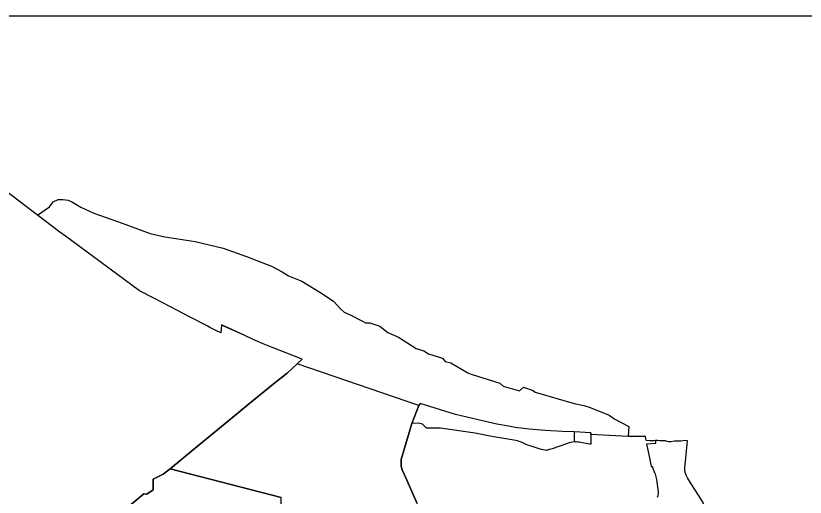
# Model space of a CAD drawing. Extents: x -18 to 322, y 1 to 218.
# Drawn here: x 104.8 to 227.7, y 142.7 to 217.6 of the extents above; entities that cross this region are included whole.
import ezdxf

# ---------------------------------------------------------------- set-up
doc = ezdxf.new("R2010")
doc.units = 0
doc.layers.add('Cuts', color=7, linetype='CONTINUOUS')

msp = doc.modelspace()

# ---------------------------------------------------------------- linework, layer by layer
at = {"layer": 'Cuts', "color": 7}
for points in [[(2.571138, 217.626737), (301.56804, 217.626737)], [(118.792768, 138.27045), (124.752611, 143.259809), (125.224934, 143.196249), (126.222805, 143.872693), (126.216085, 144.088701), (126.204205, 145.544426), (127.756047, 146.279782), (128.843836, 147.127274), (132.483924, 150.132258), (139.450424, 155.86266), (140.974363, 157.144751), (145.137931, 160.531108), (147.066497, 162.000268), (148.612656, 163.484417), (149.401239, 164.216669), (147.024638, 165.15253), (144.911072, 165.986071), (143.34631, 166.602571), (141.765012, 167.279534), (140.365096, 167.913602), (136.824744, 169.514022), (136.7648, 168.301175), (135.949346, 168.656711), (135.0078, 169.148154), (134.599558, 169.361058), (131.856057, 170.791981), (129.990019, 171.764015), (128.78906, 172.389815), (126.437266, 173.616614), (124.083921, 174.842895), (118.317865, 179.082947), (117.893084, 179.395072), (112.550773, 183.322481), (111.701212, 183.946216), (108.217705, 186.597217), (102.042889, 191.296155)], [(167.326215, 141.729108), (165.26846, 146.306606), (164.986824, 146.991318), (164.805955, 147.568544), (164.798732, 148.580885), (166.464263, 154.182093), (167.572206, 156.993809), (167.572206, 156.994338), (148.612635, 163.484417), (147.066476, 162.000268), (145.13791, 160.531624), (140.974342, 157.145267), (139.450403, 155.86266), (132.483902, 150.132258), (128.843815, 147.12779), (128.843815, 147.127261), (127.756026, 146.279769), (126.204184, 145.544412), (126.216063, 144.088688), (126.222784, 143.87268), (125.224913, 143.195719), (124.752589, 143.259796), (118.792747, 138.270437)], [(167.748418, 157.307015), (167.572201, 156.993857), (166.464258, 154.18214), (164.800277, 148.579382), (164.8075, 147.567041), (164.988367, 146.989815), (165.270005, 146.305103), (167.328279, 141.727605)], [(194.360633, 152.753692), (191.73702, 152.868928), (189.916977, 152.94851), (187.248922, 153.121111), (184.738997, 153.29681), (182.544299, 153.561909), (181.503018, 153.764998), (179.705196, 154.065239), (176.778243, 154.733931), (173.289566, 155.587109), (167.748418, 157.307015)], [(211.908927, 141.681586), (211.192173, 142.855674), (210.422712, 144.080407), (209.971577, 144.799743), (209.388665, 145.731468), (209.171625, 146.126792), (209.067239, 146.423414), (208.953034, 146.929845), (208.961289, 147.224916), (209.316823, 150.951821), (209.322511, 151.030368), (209.369022, 151.478403), (209.047077, 151.521813), (208.368048, 151.422594), (207.352606, 151.463417), (206.77228, 151.353863), (206.444136, 151.33267), (206.239496, 151.382798), (205.959927, 151.470129), (205.759423, 151.51147), (205.418359, 151.502157), (205.095898, 151.510941), (204.722793, 151.551766), (204.452008, 151.549121), (204.449892, 151.550708), (204.449892, 151.549121), (204.386847, 151.548591), (204.209078, 151.509317), (203.993073, 151.496405), (203.478373, 151.50466), (202.957475, 151.555304), (202.842754, 152.162502), (200.145761, 152.171815), (194.358517, 152.478255)]]:
    msp.add_lwpolyline(points, dxfattribs=at)
msp.add_lwpolyline([(108.217653, 186.597184), (110.042728, 187.880776), (110.617198, 188.67465), (111.440853, 189.049483), (112.137914, 189.06303), (112.980965, 188.948977), (113.646469, 188.603099), (114.93426, 187.845432), (116.974314, 186.906517), (121.366944, 185.361047), (125.714358, 183.749149), (128.017224, 183.239286), (132.749876, 182.48244), (137.119949, 181.490366), (140.710603, 180.156894), (144.634775, 178.666549), (146.298274, 177.785247), (147.29914, 177.184678), (149.335631, 176.310456), (152.149386, 174.602958), (154.299196, 173.209014), (155.367129, 172.055173), (155.9482, 171.511913), (156.767325, 171.141556), (158.875804, 170.080252), (159.261654, 169.847507), (159.912716, 169.85989), (161.476421, 169.313363), (162.712735, 168.352456), (164.385833, 167.615838), (167.127149, 165.843204), (168.340993, 165.505977), (169.044838, 165.015235), (171.22964, 164.336293), (171.686519, 163.856441), (172.524123, 163.640351), (172.559295, 163.641056), (175.188939, 162.05823), (175.710055, 161.875619), (180.180459, 160.446689), (180.680659, 159.981798), (183.222282, 159.261825), (183.878039, 159.83863), (185.379197, 159.34732), (185.679816, 159.082042), (191.74233, 157.298528), (193.268126, 156.988433), (194.247705, 156.69048), (197.192225, 155.503401), (198.06958, 154.88248), (200.244846, 153.736182), (200.147476, 152.171799), (194.360319, 152.47854), (194.362083, 152.754112), (191.738376, 152.868849), (189.918692, 152.948609), (187.250499, 153.121304), (184.740609, 153.296896), (182.545897, 153.561924), (181.504797, 153.765169), (179.706541, 154.065341), (176.779805, 154.734179), (173.291379, 155.587087), (167.748426, 157.306896), (167.572111, 156.994095), (148.612669, 163.484514), (149.401156, 164.216574), (147.024668, 165.152755), (144.910937, 165.986284), (143.346188, 166.602548), (141.764939, 167.279532), (140.36494, 167.913403), (136.82454, 169.514263), (136.764617, 168.301459), (135.949489, 168.656935), (135.00753, 169.148125), (134.599451, 169.361079), (131.856113, 170.791918), (129.990025, 171.764071), (128.789063, 172.389909), (126.437345, 173.616613), (124.083759, 174.84307), (118.317571, 179.082922), (117.893095, 179.394951), (112.55042, 183.322447), (111.701334, 183.946302), (108.217558, 186.59723)], close=True, dxfattribs=at)
at = {"layer": 'Cuts', "color": 5}
for points in [[(191.738471, 152.868803), (191.751877, 151.314807), (191.471369, 151.285032), (191.235001, 151.251765), (190.978626, 151.189151), (190.532151, 151.03401), (188.346421, 150.236175), (188.093712, 150.169916), (187.922488, 150.136473), (187.752668, 150.112307), (187.658, 150.102218), (187.46097, 150.00694), (186.904195, 150.113535), (186.674004, 150.149158), (186.482273, 150.19182), (186.311447, 150.240119), (186.133227, 150.297685), (184.90857, 150.700286), (184.557263, 150.819052), (184.248085, 150.940919), (183.875495, 151.109861), (183.603151, 151.23504), (183.526094, 151.270752), (183.177814, 151.402215), (182.907152, 151.483325), (182.658303, 151.546342), (179.216141, 152.119218), (178.651012, 152.212972), (176.346181, 152.687345), (170.955468, 153.435386), (169.90061, 153.445969), (169.109178, 153.472957), (168.774265, 153.484528), (168.117286, 154.087943), (167.519046, 154.217554), (166.464191, 154.182008), (166.464177, 154.182033)], [(191.738326, 152.868722), (191.738471, 152.868803)], [(194.362178, 152.754066), (194.360414, 152.478494), (194.357945, 152.263045), (194.335049, 151.56845), (194.333638, 150.954744), (194.131419, 150.995529), (192.524372, 151.271581), (192.26079, 151.3058), (192.05082, 151.318853), (191.825494, 151.319206), (191.751732, 151.314726)], [(204.735107, 142.711968), (204.815943, 142.994557), (204.871706, 143.288559), (204.876575, 143.578683), (204.600068, 145.492146), (204.392476, 146.327397), (204.353225, 146.387881), (204.285806, 146.495178), (204.276069, 146.520437), (204.268379, 146.537406), (204.260477, 146.56023), (204.256455, 146.573248), (204.250599, 146.588241), (204.240227, 146.629989), (204.229856, 146.671888), (204.223541, 146.699687), (204.211405, 146.741248), (204.19927, 146.782653), (204.189427, 146.81024), (204.185511, 146.820506), (204.181596, 146.830772), (204.173764, 146.851304), (204.167978, 146.864921), (204.162052, 146.882242), (204.154361, 146.89967), (204.142472, 146.934312), (204.138592, 146.943661), (204.134711, 146.95301), (204.125222, 146.971319), (204.117707, 146.983525), (204.115591, 146.990721), (204.111781, 146.998835), (204.110017, 147.002963), (204.109858, 147.007126), (204.109752, 147.009948), (204.109608, 147.013793), (204.111019, 147.018767), (204.113841, 147.039158), (204.113619, 147.045014), (204.113502, 147.048189), (204.113379, 147.051364), (204.111615, 147.054892), (204.109498, 147.065475), (204.105583, 147.075882), (204.103466, 147.082796), (204.099585, 147.091969), (204.095881, 147.097155), (204.092142, 147.10294), (204.088367, 147.109643), (204.084592, 147.116205), (204.079054, 147.12259), (204.069776, 147.135219), (204.049456, 147.160125), (204.043917, 147.167287), (204.038308, 147.175824), (204.030794, 147.18803), (204.023279, 147.200377), (204.019434, 147.208632), (204.013719, 147.21978), (204.009944, 147.226201), (204.007828, 147.233574), (204.005711, 147.242181), (204.003594, 147.249096), (204.001478, 147.255834), (204.001301, 147.260455), (204.001069, 147.266629), (204.000762, 147.274778), (204.002173, 147.285608), (204.001467, 147.300108), (204.002878, 147.307375), (204.004289, 147.314818), (204.007112, 147.329353), (204.008523, 147.33909), (204.009934, 147.344805), (204.009698, 147.351119), (204.011109, 147.356552), (204.010904, 147.36195), (204.01077, 147.365477), (204.008653, 147.370381), (204.008413, 147.376696), (204.00665, 147.380365), (204.006491, 147.384527), (204.004374, 147.389431), (204.002257, 147.394793), (203.998483, 147.401037), (203.998373, 147.40386), (203.996609, 147.406682), (203.994846, 147.408446), (203.993082, 147.410562), (203.991318, 147.411973), (203.991265, 147.413385), (203.989501, 147.415148), (203.985903, 147.416912), (203.985867, 147.417971), (203.984103, 147.418676), (203.98234, 147.419735), (203.980576, 147.420793), (203.978812, 147.421851), (203.977048, 147.422126), (203.97703, 147.422479), (203.973503, 147.423185), (203.971739, 147.42389), (203.966447, 147.424596), (203.961155, 147.424649), (203.959391, 147.424772), (203.9541, 147.424673), (203.948808, 147.42473), (203.94528, 147.424663), (203.941753, 147.424599), (203.938225, 147.424381), (203.936461, 147.424194), (203.934697, 147.424007), (203.931169, 147.423654), (203.929405, 147.423467), (203.927641, 147.423128), (203.925878, 147.422775), (203.924114, 147.42207), (203.920586, 147.421012), (203.918822, 147.420306), (203.917058, 147.419248), (203.91353, 147.417484), (203.910003, 147.415014), (203.906475, 147.411839), (203.899596, 147.407394), (203.896068, 147.404925), (203.894304, 147.403867), (203.89254, 147.402455), (203.890776, 147.401397), (203.887248, 147.400339), (203.876841, 147.39674), (203.866399, 147.393213), (203.859449, 147.391096), (203.849007, 147.388274), (203.843786, 147.386863), (203.838565, 147.385452), (203.828088, 147.383688), (203.800536, 147.507301), (203.517438, 148.848897), (203.269125, 150.015209), (203.061191, 150.998012), (204.446225, 151.144937), (204.450246, 151.550688), (204.45201, 151.549277)], [(143.83173, 130.019768), (143.85586, 136.84629), (143.917924, 137.150166), (144.078625, 137.406586), (144.402115, 137.685555), (145.609959, 138.528077), (145.842863, 138.738382), (146.024286, 139.005374), (146.103199, 139.328843), (146.1123, 139.637563), (146.122037, 142.685404), (128.843822, 147.127649)], [(128.843839, 147.127423), (128.843836, 147.127529), (146.122051, 142.685284)]]:
    msp.add_lwpolyline(points, dxfattribs=at)
at = {"layer": 'Cuts', "color": 7}
msp.add_open_spline([(194.358517, 152.478255), (194.358517, 152.478255), (194.360104, 152.47852), (194.360633, 152.753692)], degree=3, dxfattribs=at)

doc.saveas('drawing.dxf')
